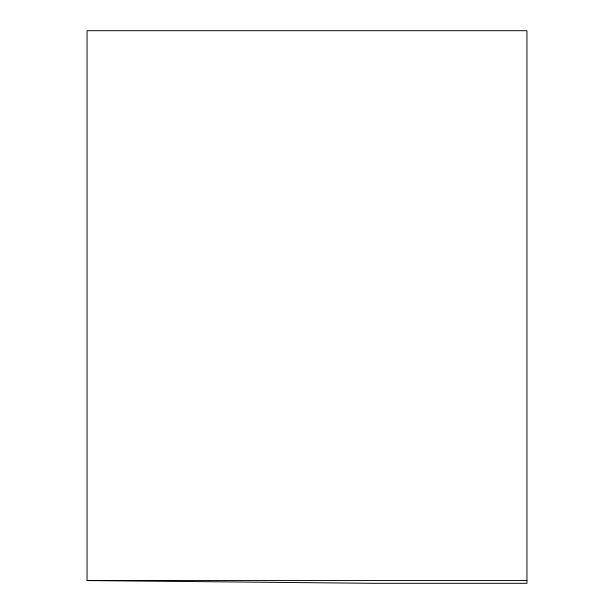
<?xml version="1.0" encoding="UTF-8"?>
<svg xmlns="http://www.w3.org/2000/svg" width="614" height="614" viewBox="0 0 614 614"><rect width="100%" height="100%" fill="white"/><g stroke="black" fill="none" stroke-linecap="round" stroke-linejoin="round"><path stroke-width="0.92" d="M87.058 580.552L372.982 583.3L526.942 583.3L526.942 30.7L87.058 30.7L87.058 580.552L526.942 580.552"/></g></svg>
